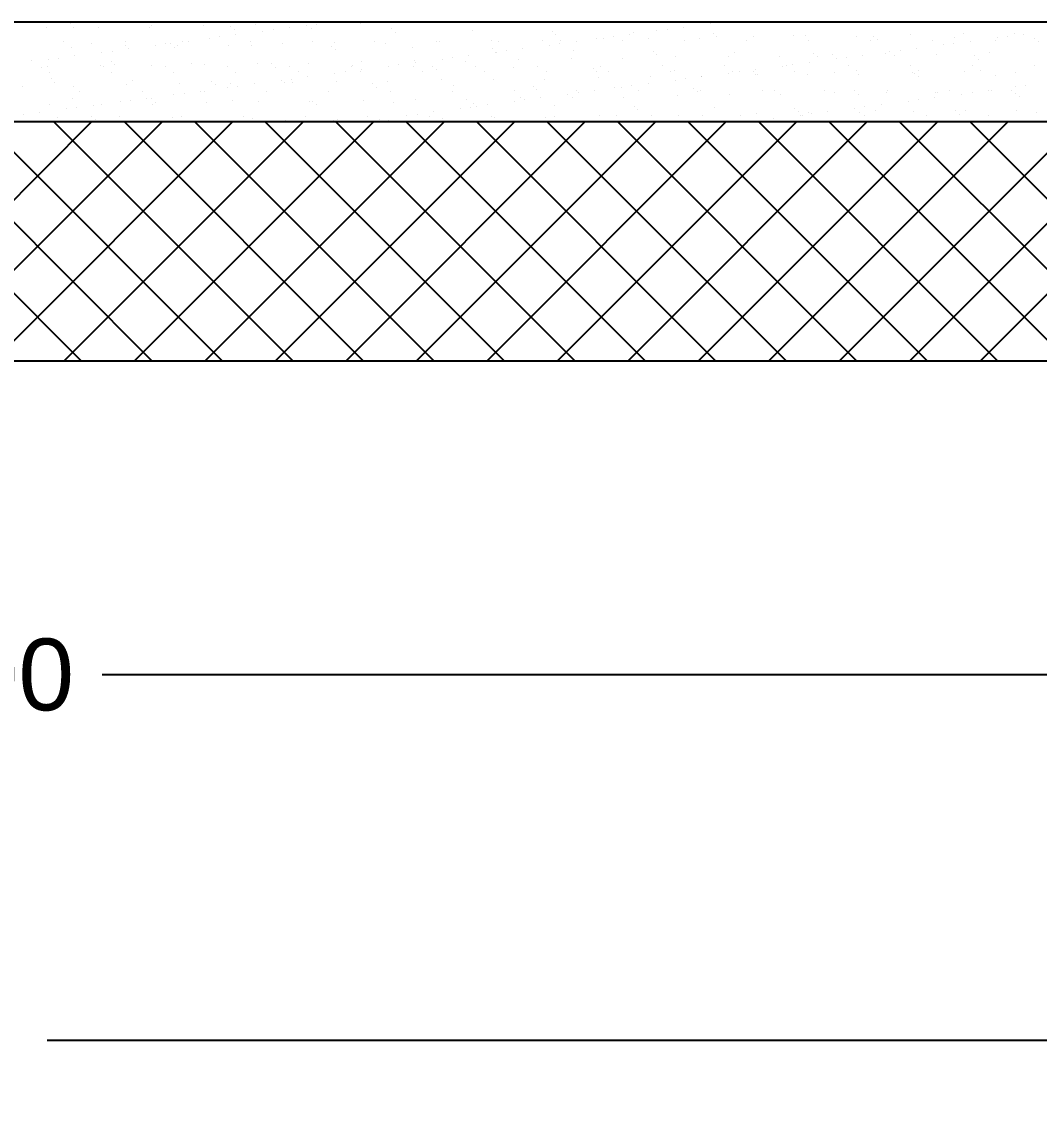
# Model space of a CAD drawing. Header units: metres. Extents: x 668617 to 675126, y 2286318 to 2293677.
# Drawn here: x 672266.887 to 672269.439, y 2287820.062 to 2287822.797 of the extents above; entities that cross this region are included whole.
import ezdxf

# ---------------------------------------------------------------- set-up
doc = ezdxf.new("R2010")
doc.units = ezdxf.units.M
doc.header["$MEASUREMENT"] = 0
doc.layers.add('DMTG_SECCIONES_VIALES', color=250, linetype='Continuous')
doc.styles.get("Standard").update_dxf_attribs({"font": 'arial.ttf'})
doc.dimstyles.get("Standard").update_dxf_attribs({"dimtxt": 0.18, "dimasz": 0.18, "dimexe": 0.18, "dimexo": 0.0625, "dimgap": 0.09, "dimtad": 0, "dimtih": 1, "dimtoh": 1, "dimdec": 4, "dimzin": 0, "dimdsep": 46, "dimtxsty": 'Standard', "dimcen": 0.09, "dimadec": 0, "dimazin": 0, "dimtfac": 1, "dimtdec": 4, "dimtofl": 0, "dimtmove": 0, "dimatfit": 3, "dimfxl": 1, "dimtolj": 1, "dimtzin": 0, "dimarcsym": 0})

# ---------------------------------------------------------------- blocks, each defined once
blk = doc.blocks.new('*D432')
at = {"layer": 'Defpoints', "color": 0, "transparency": 16777216}
for p in [(672259.7035, 2287822.7967), (672273.7035, 2287822.7967), (672273.7035, 2287821.1586)]:
    blk.add_point(p, dxfattribs=at)
at = {"layer": 'DMTG_SECCIONES_VIALES', "color": 0, "lineweight": -2, "transparency": 16777216}
for p, q in [((672259.7035, 2287822.7342), (672259.7035, 2287820.9786)), ((672273.7035, 2287822.7342), (672273.7035, 2287820.9786)), ((672259.8835, 2287821.1586), (672266.3186, 2287821.1586)), ((672273.5235, 2287821.1586), (672267.0885, 2287821.1586))]:
    blk.add_line(p, q, dxfattribs=at)
at = {"layer": 'DMTG_SECCIONES_VIALES', "color": 0, "transparency": 16777216}
for points in [[(672259.8835, 2287821.1886), (672259.8835, 2287821.1286), (672259.7035, 2287821.1586)], [(672273.5235, 2287821.1886), (672273.5235, 2287821.1286), (672273.7035, 2287821.1586)]]:
    blk.add_solid(points, dxfattribs=at)
at = {"layer": 'DMTG_SECCIONES_VIALES', "color": 0, "transparency": 16777216, "insert": (672266.7035, 2287821.1586), "char_height": 0.18, "attachment_point": 5}
blk.add_mtext('\\A1;14.00', dxfattribs=at)
blk = doc.blocks.new('_ArchTick')
at = {"color": 0, "linetype": 'ByBlock', "const_width": 0.15}
blk.add_lwpolyline([(-0.5, -0.5), (0.5, 0.5)], dxfattribs=at)
blk = doc.blocks.new('*D402')
at = {"layer": 'Defpoints', "color": 0, "transparency": 16777216}
for p in [(672246.3035, 2287822.7967), (672286.8035, 2287822.7967), (672286.8035, 2287820.242)]:
    blk.add_point(p, dxfattribs=at)
at = {"layer": 'DMTG_SECCIONES_VIALES', "color": 0, "lineweight": -2, "transparency": 16777216}
for p, q in [((672246.3035, 2287822.7342), (672246.3035, 2287820.062)), ((672286.8035, 2287822.7342), (672286.8035, 2287820.062)), ((672246.3035, 2287820.242), (672266.1565, 2287820.242)), ((672286.8035, 2287820.242), (672266.9506, 2287820.242))]:
    blk.add_line(p, q, dxfattribs=at)
at = {"layer": 'DMTG_SECCIONES_VIALES', "color": 0, "lineweight": -2, "transparency": 16777216, "xscale": 0.18, "yscale": 0.18, "zscale": 0.18, "rotation": 180}
blk.add_blockref('_ArchTick', (672246.3035, 2287820.242), dxfattribs=at)
at = {"layer": 'DMTG_SECCIONES_VIALES', "color": 0, "lineweight": -2, "transparency": 16777216, "xscale": 0.18, "yscale": 0.18, "zscale": 0.18}
blk.add_blockref('_ArchTick', (672286.8035, 2287820.242), dxfattribs=at)
at = {"layer": 'DMTG_SECCIONES_VIALES', "color": 0, "transparency": 16777216, "insert": (672266.5535, 2287820.242), "char_height": 0.18, "attachment_point": 5}
blk.add_mtext('\\A1;40.50', dxfattribs=at)

msp = doc.modelspace()

# ---------------------------------------------------------------- linework, layer by layer
at = {"layer": 'DMTG_SECCIONES_VIALES'}
for p, q in [((672259.70355, 2287822.79673), (672273.70355, 2287822.79673)), ((672259.95355, 2287822.54673), (672273.45355, 2287822.54673)), ((672260.55355, 2287821.94673), (672272.85355, 2287821.94673))]:
    msp.add_line(p, q, dxfattribs=at)
at = {"layer": 'DMTG_SECCIONES_VIALES', "color": 18, "linetype": 'Continuous', "true_color": 0x000000}
for p, q in [((672266.91651, 2287822.79494), (672266.91651, 2287822.79494)), ((672266.94907, 2287822.78131), (672266.94907, 2287822.78131)), ((672267.00823, 2287822.79173), (672267.00823, 2287822.79173)), ((672267.01745, 2287822.78328), (672267.01745, 2287822.78328)), ((672267.07222, 2287822.79522), (672267.07222, 2287822.79522)), ((672267.07995, 2287822.78298), (672267.07995, 2287822.78298)), ((672267.20785, 2287822.78237), (672267.20785, 2287822.78237)), ((672267.21125, 2287822.78731), (672267.21125, 2287822.78731)), ((672267.22792, 2287822.7955), (672267.22792, 2287822.7955)), ((672267.3429, 2287822.78724), (672267.3429, 2287822.78724)), ((672267.38363, 2287822.79579), (672267.38363, 2287822.79579)), ((672267.41133, 2287822.78559), (672267.41133, 2287822.78559)), ((672267.42054, 2287822.77714), (672267.42054, 2287822.77714)), ((672267.47378, 2287822.7889), (672267.47378, 2287822.7889)), ((672267.49132, 2287822.77311), (672267.49132, 2287822.77311)), ((672267.51734, 2287822.77654), (672267.51734, 2287822.77654)), ((672267.53934, 2287822.79607), (672267.53934, 2287822.79607)), ((672267.55799, 2287822.78189), (672267.55799, 2287822.78189)), ((672267.60168, 2287822.78829), (672267.60168, 2287822.78829)), ((672267.61435, 2287822.78117), (672267.61435, 2287822.78117)), ((672267.62591, 2287822.79083), (672267.62591, 2287822.79083)), ((672267.65193, 2287822.79426), (672267.65193, 2287822.79426)), ((672267.69504, 2287822.79635), (672267.69504, 2287822.79635)), ((672267.73673, 2287822.79316), (672267.73673, 2287822.79316)), ((672267.81442, 2287822.77945), (672267.81442, 2287822.77945)), ((672267.85075, 2287822.79664), (672267.85075, 2287822.79664)), ((672267.86761, 2287822.79483), (672267.86761, 2287822.79483)), ((672267.99551, 2287822.79421), (672267.99551, 2287822.79421)), ((672268.01744, 2287822.77503), (672268.01744, 2287822.77503)), ((672268.21751, 2287822.77331), (672268.21751, 2287822.77331)), ((672268.47954, 2287822.77376), (672268.47954, 2287822.77376)), ((672268.50556, 2287822.77718), (672268.50556, 2287822.77718)), ((672268.54621, 2287822.78254), (672268.54621, 2287822.78254)), ((672268.61413, 2287822.79148), (672268.61413, 2287822.79148)), ((672268.64015, 2287822.7949), (672268.64015, 2287822.7949)), ((672269.18323, 2287822.79647), (672269.18323, 2287822.79647)), ((672266.99241, 2287822.74658), (672266.99241, 2287822.74658)), ((672267.14812, 2287822.74687), (672267.14812, 2287822.74687)), ((672267.28881, 2287822.74645), (672267.28881, 2287822.74645)), ((672267.30383, 2287822.74715), (672267.30383, 2287822.74715)), ((672267.35673, 2287822.75539), (672267.35673, 2287822.75539)), ((672267.38275, 2287822.75882), (672267.38275, 2287822.75882)), ((672267.4234, 2287822.76417), (672267.4234, 2287822.76417)), ((672267.45954, 2287822.74743), (672267.45954, 2287822.74743)), ((672267.61524, 2287822.74771), (672267.61524, 2287822.74771)), ((672267.77095, 2287822.748), (672267.77095, 2287822.748)), ((672267.82364, 2287822.771), (672267.82364, 2287822.771)), ((672267.92666, 2287822.74828), (672267.92666, 2287822.74828)), ((672267.93522, 2287822.74795), (672267.93522, 2287822.74795)), ((672268.0661, 2287822.74962), (672268.0661, 2287822.74962)), ((672268.08236, 2287822.74856), (672268.08236, 2287822.74856)), ((672268.194, 2287822.749), (672268.194, 2287822.749)), ((672268.22673, 2287822.76487), (672268.22673, 2287822.76487)), ((672268.23807, 2287822.74885), (672268.23807, 2287822.74885)), ((672268.27703, 2287822.7471), (672268.27703, 2287822.7471)), ((672268.32905, 2287822.75387), (672268.32905, 2287822.75387)), ((672268.34495, 2287822.75604), (672268.34495, 2287822.75604)), ((672268.37097, 2287822.75946), (672268.37097, 2287822.75946)), ((672268.39378, 2287822.74913), (672268.39378, 2287822.74913)), ((672268.41162, 2287822.76482), (672268.41162, 2287822.76482)), ((672268.42054, 2287822.76889), (672268.42054, 2287822.76889)), ((672268.45993, 2287822.75554), (672268.45993, 2287822.75554)), ((672268.54949, 2287822.74941), (672268.54949, 2287822.74941)), ((672268.58783, 2287822.75492), (672268.58783, 2287822.75492)), ((672268.62061, 2287822.76717), (672268.62061, 2287822.76717)), ((672268.62983, 2287822.75873), (672268.62983, 2287822.75873)), ((672268.70519, 2287822.74969), (672268.70519, 2287822.74969)), ((672268.72287, 2287822.75979), (672268.72287, 2287822.75979)), ((672268.82363, 2287822.76275), (672268.82363, 2287822.76275)), ((672268.85375, 2287822.76146), (672268.85375, 2287822.76146)), ((672268.8609, 2287822.74998), (672268.8609, 2287822.74998)), ((672268.98166, 2287822.76085), (672268.98166, 2287822.76085)), ((672269.01661, 2287822.75026), (672269.01661, 2287822.75026)), ((672269.0237, 2287822.76103), (672269.0237, 2287822.76103)), ((672269.03292, 2287822.75259), (672269.03292, 2287822.75259)), ((672269.1167, 2287822.76571), (672269.1167, 2287822.76571)), ((672269.17231, 2287822.75054), (672269.17231, 2287822.75054)), ((672269.22673, 2287822.75661), (672269.22673, 2287822.75661)), ((672269.24758, 2287822.76738), (672269.24758, 2287822.76738)), ((672269.26526, 2287822.74774), (672269.26526, 2287822.74774)), ((672269.32802, 2287822.75083), (672269.32802, 2287822.75083)), ((672269.33317, 2287822.75668), (672269.33317, 2287822.75668)), ((672269.35919, 2287822.76011), (672269.35919, 2287822.76011)), ((672269.37549, 2287822.76677), (672269.37549, 2287822.76677)), ((672269.39984, 2287822.76546), (672269.39984, 2287822.76546)), ((672269.4268, 2287822.75489), (672269.4268, 2287822.75489)), ((672269.43601, 2287822.74645), (672269.43601, 2287822.74645)), ((672267.01251, 2287822.73124), (672267.01251, 2287822.73124)), ((672267.06095, 2287822.74342), (672267.06095, 2287822.74342)), ((672267.08755, 2287822.71996), (672267.08755, 2287822.71996)), ((672267.11358, 2287822.72338), (672267.11358, 2287822.72338)), ((672267.14756, 2287822.7361), (672267.14756, 2287822.7361)), ((672267.15423, 2287822.72873), (672267.15423, 2287822.72873)), ((672267.22214, 2287822.73768), (672267.22214, 2287822.73768)), ((672267.24817, 2287822.7411), (672267.24817, 2287822.7411)), ((672267.26102, 2287822.74171), (672267.26102, 2287822.74171)), ((672267.27024, 2287822.73326), (672267.27024, 2287822.73326)), ((672267.27844, 2287822.73777), (672267.27844, 2287822.73777)), ((672267.40634, 2287822.73716), (672267.40634, 2287822.73716)), ((672267.46404, 2287822.73728), (672267.46404, 2287822.73728)), ((672267.54139, 2287822.74203), (672267.54139, 2287822.74203)), ((672267.66411, 2287822.73557), (672267.66411, 2287822.73557)), ((672267.67227, 2287822.74369), (672267.67227, 2287822.74369)), ((672267.67333, 2287822.72712), (672267.67333, 2287822.72712)), ((672267.80017, 2287822.74308), (672267.80017, 2287822.74308)), ((672267.86714, 2287822.73115), (672267.86714, 2287822.73115)), ((672268.06721, 2287822.72943), (672268.06721, 2287822.72943)), ((672268.07577, 2287822.7206), (672268.07577, 2287822.7206)), ((672268.07642, 2287822.72098), (672268.07642, 2287822.72098)), ((672268.1018, 2287822.72403), (672268.1018, 2287822.72403)), ((672268.14245, 2287822.72938), (672268.14245, 2287822.72938)), ((672268.21036, 2287822.73832), (672268.21036, 2287822.73832)), ((672268.23639, 2287822.74175), (672268.23639, 2287822.74175)), ((672268.27023, 2287822.72501), (672268.27023, 2287822.72501)), ((672268.4703, 2287822.72329), (672268.4703, 2287822.72329)), ((672268.67332, 2287822.71887), (672268.67332, 2287822.71887)), ((672269.06399, 2287822.72124), (672269.06399, 2287822.72124)), ((672269.09002, 2287822.72467), (672269.09002, 2287822.72467)), ((672269.13067, 2287822.73002), (672269.13067, 2287822.73002)), ((672269.19858, 2287822.73896), (672269.19858, 2287822.73896)), ((672269.22461, 2287822.74239), (672269.22461, 2287822.74239)), ((672269.31519, 2287822.7205), (672269.31519, 2287822.7205)), ((672266.91064, 2287822.69954), (672266.91064, 2287822.69954)), ((672266.95296, 2287822.70224), (672266.95296, 2287822.70224)), ((672266.97899, 2287822.70566), (672266.97899, 2287822.70566)), ((672267.01964, 2287822.71102), (672267.01964, 2287822.71102)), ((672267.11071, 2287822.69782), (672267.11071, 2287822.69782)), ((672267.31374, 2287822.6934), (672267.31374, 2287822.6934)), ((672267.34605, 2287822.69089), (672267.34605, 2287822.69089)), ((672267.47693, 2287822.69256), (672267.47693, 2287822.69256)), ((672267.51381, 2287822.69168), (672267.51381, 2287822.69168)), ((672267.60483, 2287822.69195), (672267.60483, 2287822.69195)), ((672267.73988, 2287822.69682), (672267.73988, 2287822.69682)), ((672267.87076, 2287822.69848), (672267.87076, 2287822.69848)), ((672267.87327, 2287822.69394), (672267.87327, 2287822.69394)), ((672267.94118, 2287822.70288), (672267.94118, 2287822.70288)), ((672267.96721, 2287822.70631), (672267.96721, 2287822.70631)), ((672267.99866, 2287822.69787), (672267.99866, 2287822.69787)), ((672268.00786, 2287822.71166), (672268.00786, 2287822.71166)), ((672268.13371, 2287822.70274), (672268.13371, 2287822.70274)), ((672268.26459, 2287822.70441), (672268.26459, 2287822.70441)), ((672268.39249, 2287822.70379), (672268.39249, 2287822.70379)), ((672268.47952, 2287822.71484), (672268.47952, 2287822.71484)), ((672268.52753, 2287822.70866), (672268.52753, 2287822.70866)), ((672268.65841, 2287822.71033), (672268.65841, 2287822.71033)), ((672268.78632, 2287822.70971), (672268.78632, 2287822.70971)), ((672268.86149, 2287822.69458), (672268.86149, 2287822.69458)), ((672268.8734, 2287822.71715), (672268.8734, 2287822.71715)), ((672268.88261, 2287822.7087), (672268.88261, 2287822.7087)), ((672268.92136, 2287822.71458), (672268.92136, 2287822.71458)), ((672268.9294, 2287822.70353), (672268.9294, 2287822.70353)), ((672268.95543, 2287822.70695), (672268.95543, 2287822.70695)), ((672268.99608, 2287822.7123), (672268.99608, 2287822.7123)), ((672269.05224, 2287822.71625), (672269.05224, 2287822.71625)), ((672269.07642, 2287822.71273), (672269.07642, 2287822.71273)), ((672269.18015, 2287822.71564), (672269.18015, 2287822.71564)), ((672269.27649, 2287822.71101), (672269.27649, 2287822.71101)), ((672269.28571, 2287822.70256), (672269.28571, 2287822.70256)), ((672266.93581, 2287822.68317), (672266.93581, 2287822.68317)), ((672266.95222, 2287822.68497), (672266.95222, 2287822.68497)), ((672266.95689, 2287822.66973), (672266.95689, 2287822.66973)), ((672267.0831, 2287822.68664), (672267.0831, 2287822.68664)), ((672267.09151, 2287822.68345), (672267.09151, 2287822.68345)), ((672267.1126, 2287822.67002), (672267.1126, 2287822.67002)), ((672267.11993, 2287822.68938), (672267.11993, 2287822.68938)), ((672267.211, 2287822.68603), (672267.211, 2287822.68603)), ((672267.24722, 2287822.68373), (672267.24722, 2287822.68373)), ((672267.2683, 2287822.6703), (672267.2683, 2287822.6703)), ((672267.40293, 2287822.68402), (672267.40293, 2287822.68402)), ((672267.42401, 2287822.67058), (672267.42401, 2287822.67058)), ((672267.52302, 2287822.68324), (672267.52302, 2287822.68324)), ((672267.55863, 2287822.6843), (672267.55863, 2287822.6843)), ((672267.57972, 2287822.67087), (672267.57972, 2287822.67087)), ((672267.67201, 2287822.66744), (672267.67201, 2287822.66744)), ((672267.69803, 2287822.67087), (672267.69803, 2287822.67087)), ((672267.71434, 2287822.68458), (672267.71434, 2287822.68458)), ((672267.71683, 2287822.68726), (672267.71683, 2287822.68726)), ((672267.73543, 2287822.67115), (672267.73543, 2287822.67115)), ((672267.73868, 2287822.67622), (672267.73868, 2287822.67622)), ((672267.80659, 2287822.68516), (672267.80659, 2287822.68516)), ((672267.83262, 2287822.68859), (672267.83262, 2287822.68859)), ((672267.87005, 2287822.68486), (672267.87005, 2287822.68486)), ((672267.89113, 2287822.67143), (672267.89113, 2287822.67143)), ((672267.9169, 2287822.68554), (672267.9169, 2287822.68554)), ((672267.92612, 2287822.6771), (672267.92612, 2287822.6771)), ((672268.02576, 2287822.68515), (672268.02576, 2287822.68515)), ((672268.04684, 2287822.67171), (672268.04684, 2287822.67171)), ((672268.11992, 2287822.68112), (672268.11992, 2287822.68112)), ((672268.18146, 2287822.68543), (672268.18146, 2287822.68543)), ((672268.20255, 2287822.672), (672268.20255, 2287822.672)), ((672268.32, 2287822.6794), (672268.32, 2287822.6794)), ((672268.32921, 2287822.67096), (672268.32921, 2287822.67096)), ((672268.33717, 2287822.68571), (672268.33717, 2287822.68571)), ((672268.35825, 2287822.67228), (672268.35825, 2287822.67228)), ((672268.49288, 2287822.686), (672268.49288, 2287822.686)), ((672268.51396, 2287822.67256), (672268.51396, 2287822.67256)), ((672268.52302, 2287822.67498), (672268.52302, 2287822.67498)), ((672268.64858, 2287822.68628), (672268.64858, 2287822.68628)), ((672268.66023, 2287822.66809), (672268.66023, 2287822.66809)), ((672268.66967, 2287822.67285), (672268.66967, 2287822.67285)), ((672268.68625, 2287822.67151), (672268.68625, 2287822.67151)), ((672268.72309, 2287822.67326), (672268.72309, 2287822.67326)), ((672268.72602, 2287822.66345), (672268.72602, 2287822.66345)), ((672268.7269, 2287822.67687), (672268.7269, 2287822.67687)), ((672268.73231, 2287822.66482), (672268.73231, 2287822.66482)), ((672268.79481, 2287822.68581), (672268.79481, 2287822.68581)), ((672268.80429, 2287822.68656), (672268.80429, 2287822.68656)), ((672268.82084, 2287822.68923), (672268.82084, 2287822.68923)), ((672268.82538, 2287822.67313), (672268.82538, 2287822.67313)), ((672268.8569, 2287822.66512), (672268.8569, 2287822.66512)), ((672268.92611, 2287822.66884), (672268.92611, 2287822.66884)), ((672268.96, 2287822.68684), (672268.96, 2287822.68684)), ((672268.98108, 2287822.67341), (672268.98108, 2287822.67341)), ((672268.98481, 2287822.6645), (672268.98481, 2287822.6645)), ((672269.11571, 2287822.68713), (672269.11571, 2287822.68713)), ((672269.11985, 2287822.66937), (672269.11985, 2287822.66937)), ((672269.12618, 2287822.66712), (672269.12618, 2287822.66712)), ((672269.13679, 2287822.6737), (672269.13679, 2287822.6737)), ((672269.25073, 2287822.67104), (672269.25073, 2287822.67104)), ((672269.27141, 2287822.68741), (672269.27141, 2287822.68741)), ((672269.2925, 2287822.67398), (672269.2925, 2287822.67398)), ((672269.37864, 2287822.67043), (672269.37864, 2287822.67043)), ((672269.42712, 2287822.68769), (672269.42712, 2287822.68769)), ((672266.96041, 2287822.65394), (672266.96041, 2287822.65394)), ((672266.96962, 2287822.64549), (672266.96962, 2287822.64549)), ((672267.15071, 2287822.63976), (672267.15071, 2287822.63976)), ((672267.16343, 2287822.64952), (672267.16343, 2287822.64952)), ((672267.28159, 2287822.64143), (672267.28159, 2287822.64143)), ((672267.3635, 2287822.6478), (672267.3635, 2287822.6478)), ((672267.37272, 2287822.63935), (672267.37272, 2287822.63935)), ((672267.40949, 2287822.64082), (672267.40949, 2287822.64082)), ((672267.4695, 2287822.64078), (672267.4695, 2287822.64078)), ((672267.53742, 2287822.64972), (672267.53742, 2287822.64972)), ((672267.54454, 2287822.64568), (672267.54454, 2287822.64568)), ((672267.56344, 2287822.65315), (672267.56344, 2287822.65315)), ((672267.56652, 2287822.64338), (672267.56652, 2287822.64338)), ((672267.60409, 2287822.6585), (672267.60409, 2287822.6585)), ((672267.67542, 2287822.64735), (672267.67542, 2287822.64735)), ((672267.7666, 2287822.64166), (672267.7666, 2287822.64166)), ((672267.80332, 2287822.64674), (672267.80332, 2287822.64674)), ((672267.93837, 2287822.65161), (672267.93837, 2287822.65161)), ((672267.96962, 2287822.63724), (672267.96962, 2287822.63724)), ((672268.06925, 2287822.65327), (672268.06925, 2287822.65327)), ((672268.19715, 2287822.65266), (672268.19715, 2287822.65266)), ((672268.3322, 2287822.65753), (672268.3322, 2287822.65753)), ((672268.41707, 2287822.63608), (672268.41707, 2287822.63608)), ((672268.45772, 2287822.64143), (672268.45772, 2287822.64143)), ((672268.46307, 2287822.6592), (672268.46307, 2287822.6592)), ((672268.52564, 2287822.65037), (672268.52564, 2287822.65037)), ((672268.55166, 2287822.6538), (672268.55166, 2287822.6538)), ((672268.59098, 2287822.65858), (672268.59098, 2287822.65858)), ((672268.59231, 2287822.65915), (672268.59231, 2287822.65915)), ((672269.1354, 2287822.65868), (672269.1354, 2287822.65868)), ((672269.32921, 2287822.6627), (672269.32921, 2287822.6627)), ((672269.40529, 2287822.63672), (672269.40529, 2287822.63672)), ((672266.88776, 2287822.63551), (672266.88776, 2287822.63551)), ((672267.01566, 2287822.6349), (672267.01566, 2287822.6349)), ((672267.0328, 2287822.62138), (672267.0328, 2287822.62138)), ((672267.1885, 2287822.62166), (672267.1885, 2287822.62166)), ((672267.26824, 2287822.61429), (672267.26824, 2287822.61429)), ((672267.29427, 2287822.61771), (672267.29427, 2287822.61771)), ((672267.33491, 2287822.62306), (672267.33491, 2287822.62306)), ((672267.34421, 2287822.62194), (672267.34421, 2287822.62194)), ((672267.40283, 2287822.63201), (672267.40283, 2287822.63201)), ((672267.42885, 2287822.63543), (672267.42885, 2287822.63543)), ((672267.49992, 2287822.62223), (672267.49992, 2287822.62223)), ((672267.65562, 2287822.62251), (672267.65562, 2287822.62251)), ((672267.77581, 2287822.63321), (672267.77581, 2287822.63321)), ((672267.81133, 2287822.62279), (672267.81133, 2287822.62279)), ((672267.96704, 2287822.62307), (672267.96704, 2287822.62307)), ((672268.12275, 2287822.62336), (672268.12275, 2287822.62336)), ((672268.16969, 2287822.63552), (672268.16969, 2287822.63552)), ((672268.17891, 2287822.62707), (672268.17891, 2287822.62707)), ((672268.25646, 2287822.61493), (672268.25646, 2287822.61493)), ((672268.27845, 2287822.62364), (672268.27845, 2287822.62364)), ((672268.28249, 2287822.61836), (672268.28249, 2287822.61836)), ((672268.32313, 2287822.62371), (672268.32313, 2287822.62371)), ((672268.37271, 2287822.6311), (672268.37271, 2287822.6311)), ((672268.39105, 2287822.63265), (672268.39105, 2287822.63265)), ((672268.43416, 2287822.62392), (672268.43416, 2287822.62392)), ((672268.53068, 2287822.61232), (672268.53068, 2287822.61232)), ((672268.57278, 2287822.62938), (672268.57278, 2287822.62938)), ((672268.582, 2287822.62094), (672268.582, 2287822.62094)), ((672268.58987, 2287822.62421), (672268.58987, 2287822.62421)), ((672268.66156, 2287822.61399), (672268.66156, 2287822.61399)), ((672268.74557, 2287822.62449), (672268.74557, 2287822.62449)), ((672268.77581, 2287822.62496), (672268.77581, 2287822.62496)), ((672268.78947, 2287822.61337), (672268.78947, 2287822.61337)), ((672268.90128, 2287822.62477), (672268.90128, 2287822.62477)), ((672268.92451, 2287822.61824), (672268.92451, 2287822.61824)), ((672268.97588, 2287822.62324), (672268.97588, 2287822.62324)), ((672268.98509, 2287822.6148), (672268.98509, 2287822.6148)), ((672269.05539, 2287822.61991), (672269.05539, 2287822.61991)), ((672269.05699, 2287822.62506), (672269.05699, 2287822.62506)), ((672269.1789, 2287822.61882), (672269.1789, 2287822.61882)), ((672269.1833, 2287822.61929), (672269.1833, 2287822.61929)), ((672269.2127, 2287822.62534), (672269.2127, 2287822.62534)), ((672269.24468, 2287822.61558), (672269.24468, 2287822.61558)), ((672269.27071, 2287822.619), (672269.27071, 2287822.619)), ((672269.31135, 2287822.62435), (672269.31135, 2287822.62435)), ((672269.31834, 2287822.62416), (672269.31834, 2287822.62416)), ((672269.3684, 2287822.62562), (672269.3684, 2287822.62562)), ((672269.37897, 2287822.6171), (672269.37897, 2287822.6171)), ((672269.37927, 2287822.63329), (672269.37927, 2287822.63329)), ((672269.38819, 2287822.60866), (672269.38819, 2287822.60866)), ((672266.95537, 2287822.58863), (672266.95537, 2287822.58863)), ((672267.01312, 2287822.60563), (672267.01312, 2287822.60563)), ((672267.02509, 2287822.58228), (672267.02509, 2287822.58228)), ((672267.06574, 2287822.58763), (672267.06574, 2287822.58763)), ((672267.08625, 2287822.5903), (672267.08625, 2287822.5903)), ((672267.13365, 2287822.59657), (672267.13365, 2287822.59657)), ((672267.15968, 2287822.59999), (672267.15968, 2287822.59999)), ((672267.20033, 2287822.60535), (672267.20033, 2287822.60535)), ((672267.2132, 2287822.60391), (672267.2132, 2287822.60391)), ((672267.21415, 2287822.58969), (672267.21415, 2287822.58969)), ((672267.22241, 2287822.59547), (672267.22241, 2287822.59547)), ((672267.3492, 2287822.59455), (672267.3492, 2287822.59455)), ((672267.41622, 2287822.59949), (672267.41622, 2287822.59949)), ((672267.48008, 2287822.59622), (672267.48008, 2287822.59622)), ((672267.60798, 2287822.59561), (672267.60798, 2287822.59561)), ((672267.61629, 2287822.59778), (672267.61629, 2287822.59778)), ((672267.62551, 2287822.58933), (672267.62551, 2287822.58933)), ((672267.74303, 2287822.60047), (672267.74303, 2287822.60047)), ((672267.81931, 2287822.59335), (672267.81931, 2287822.59335)), ((672267.87391, 2287822.60214), (672267.87391, 2287822.60214)), ((672268.00181, 2287822.60153), (672268.00181, 2287822.60153)), ((672268.01331, 2287822.58292), (672268.01331, 2287822.58292)), ((672268.01938, 2287822.59164), (672268.01938, 2287822.59164)), ((672268.0286, 2287822.58319), (672268.0286, 2287822.58319)), ((672268.05396, 2287822.58827), (672268.05396, 2287822.58827)), ((672268.12187, 2287822.59721), (672268.12187, 2287822.59721)), ((672268.13686, 2287822.6064), (672268.13686, 2287822.6064)), ((672268.1479, 2287822.60064), (672268.1479, 2287822.60064)), ((672268.18855, 2287822.60599), (672268.18855, 2287822.60599)), ((672268.22241, 2287822.58721), (672268.22241, 2287822.58721)), ((672268.26774, 2287822.60806), (672268.26774, 2287822.60806)), ((672268.39564, 2287822.60745), (672268.39564, 2287822.60745)), ((672268.42248, 2287822.5855), (672268.42248, 2287822.5855)), ((672269.00153, 2287822.58356), (672269.00153, 2287822.58356)), ((672269.04218, 2287822.58892), (672269.04218, 2287822.58892)), ((672269.11009, 2287822.59786), (672269.11009, 2287822.59786)), ((672269.13612, 2287822.60128), (672269.13612, 2287822.60128)), ((672269.17677, 2287822.60663), (672269.17677, 2287822.60663)), ((672266.8905, 2287822.56456), (672266.8905, 2287822.56456)), ((672266.93115, 2287822.56991), (672266.93115, 2287822.56991)), ((672266.97619, 2287822.55796), (672266.97619, 2287822.55796)), ((672266.99906, 2287822.57885), (672266.99906, 2287822.57885)), ((672267.06289, 2287822.56003), (672267.06289, 2287822.56003)), ((672267.13189, 2287822.55824), (672267.13189, 2287822.55824)), ((672267.26591, 2287822.55561), (672267.26591, 2287822.55561)), ((672267.2876, 2287822.55853), (672267.2876, 2287822.55853)), ((672267.44331, 2287822.55881), (672267.44331, 2287822.55881)), ((672267.46598, 2287822.55389), (672267.46598, 2287822.55389)), ((672267.59902, 2287822.55909), (672267.59902, 2287822.55909)), ((672267.75472, 2287822.55938), (672267.75472, 2287822.55938)), ((672267.85269, 2287822.56177), (672267.85269, 2287822.56177)), ((672267.87872, 2287822.5652), (672267.87872, 2287822.5652)), ((672267.91043, 2287822.55966), (672267.91043, 2287822.55966)), ((672267.91937, 2287822.57055), (672267.91937, 2287822.57055)), ((672267.94152, 2287822.55526), (672267.94152, 2287822.55526)), ((672267.98728, 2287822.57949), (672267.98728, 2287822.57949)), ((672268.06614, 2287822.55994), (672268.06614, 2287822.55994)), ((672268.0724, 2287822.55693), (672268.0724, 2287822.55693)), ((672268.2003, 2287822.55632), (672268.2003, 2287822.55632)), ((672268.22184, 2287822.56022), (672268.22184, 2287822.56022)), ((672268.33534, 2287822.56119), (672268.33534, 2287822.56119)), ((672268.37755, 2287822.56051), (672268.37755, 2287822.56051)), ((672268.43169, 2287822.57705), (672268.43169, 2287822.57705)), ((672268.46622, 2287822.56285), (672268.46622, 2287822.56285)), ((672268.53326, 2287822.56079), (672268.53326, 2287822.56079)), ((672268.59413, 2287822.56224), (672268.59413, 2287822.56224)), ((672268.6255, 2287822.58108), (672268.6255, 2287822.58108)), ((672268.68897, 2287822.56107), (672268.68897, 2287822.56107)), ((672268.72917, 2287822.56711), (672268.72917, 2287822.56711)), ((672268.82557, 2287822.57936), (672268.82557, 2287822.57936)), ((672268.83479, 2287822.57091), (672268.83479, 2287822.57091)), ((672268.84091, 2287822.56242), (672268.84091, 2287822.56242)), ((672268.84467, 2287822.56136), (672268.84467, 2287822.56136)), ((672268.86005, 2287822.56878), (672268.86005, 2287822.56878)), ((672268.86694, 2287822.56584), (672268.86694, 2287822.56584)), ((672268.90759, 2287822.5712), (672268.90759, 2287822.5712)), ((672268.9755, 2287822.58014), (672268.9755, 2287822.58014)), ((672268.98796, 2287822.56816), (672268.98796, 2287822.56816)), ((672269.00038, 2287822.56164), (672269.00038, 2287822.56164)), ((672269.02859, 2287822.57494), (672269.02859, 2287822.57494)), ((672269.123, 2287822.57303), (672269.123, 2287822.57303)), ((672269.15609, 2287822.56192), (672269.15609, 2287822.56192)), ((672269.22867, 2287822.57322), (672269.22867, 2287822.57322)), ((672269.23788, 2287822.56477), (672269.23788, 2287822.56477)), ((672269.25388, 2287822.5747), (672269.25388, 2287822.5747)), ((672269.31179, 2287822.56221), (672269.31179, 2287822.56221)), ((672269.38179, 2287822.57408), (672269.38179, 2287822.57408)), ((672269.43169, 2287822.5688), (672269.43169, 2287822.5688)), ((672267.07211, 2287822.55159), (672267.07211, 2287822.55159)), ((672267.54769, 2287822.54934), (672267.54769, 2287822.54934)), ((672267.669, 2287822.54947), (672267.669, 2287822.54947)), ((672267.67857, 2287822.55101), (672267.67857, 2287822.55101)), ((672267.74413, 2287822.54748), (672267.74413, 2287822.54748)), ((672267.78478, 2287822.55283), (672267.78478, 2287822.55283)), ((672267.80647, 2287822.5504), (672267.80647, 2287822.5504)), ((672267.86908, 2287822.54775), (672267.86908, 2287822.54775)), ((672268.24293, 2287822.54679), (672268.24293, 2287822.54679)), ((672268.39864, 2287822.54708), (672268.39864, 2287822.54708)), ((672268.55434, 2287822.54736), (672268.55434, 2287822.54736)), ((672268.71005, 2287822.54764), (672268.71005, 2287822.54764)), ((672268.73235, 2287822.54813), (672268.73235, 2287822.54813)), ((672268.773, 2287822.55348), (672268.773, 2287822.55348)), ((672268.86576, 2287822.54792), (672268.86576, 2287822.54792)), ((672269.02146, 2287822.54821), (672269.02146, 2287822.54821)), ((672269.17717, 2287822.54849), (672269.17717, 2287822.54849)), ((672269.33288, 2287822.54877), (672269.33288, 2287822.54877))]:
    msp.add_line(p, q, dxfattribs=at)
at = {"layer": 'DMTG_SECCIONES_VIALES', "color": 252, "linetype": 'Continuous', "true_color": 0x939598}
for p, q in [((672267.03614, 2287821.94673), (672266.43614, 2287822.54673)), ((672266.46283, 2287821.94673), (672267.06283, 2287822.54673)), ((672267.21292, 2287821.94673), (672266.61292, 2287822.54673)), ((672266.63961, 2287821.94673), (672267.23961, 2287822.54673)), ((672267.38969, 2287821.94673), (672266.78969, 2287822.54673)), ((672266.81639, 2287821.94673), (672267.41639, 2287822.54673)), ((672267.56647, 2287821.94673), (672266.96647, 2287822.54673)), ((672266.99316, 2287821.94673), (672267.59316, 2287822.54673)), ((672267.74325, 2287821.94673), (672267.14325, 2287822.54673)), ((672267.16994, 2287821.94673), (672267.76994, 2287822.54673)), ((672267.92002, 2287821.94673), (672267.32002, 2287822.54673)), ((672267.34672, 2287821.94673), (672267.94672, 2287822.54673)), ((672268.0968, 2287821.94673), (672267.4968, 2287822.54673)), ((672267.52349, 2287821.94673), (672268.12349, 2287822.54673)), ((672268.27358, 2287821.94673), (672267.67358, 2287822.54673)), ((672267.70027, 2287821.94673), (672268.30027, 2287822.54673)), ((672268.45035, 2287821.94673), (672267.85035, 2287822.54673)), ((672267.87705, 2287821.94673), (672268.47705, 2287822.54673)), ((672268.62713, 2287821.94673), (672268.02713, 2287822.54673)), ((672268.05382, 2287821.94673), (672268.65382, 2287822.54673)), ((672268.80391, 2287821.94673), (672268.20391, 2287822.54673)), ((672268.2306, 2287821.94673), (672268.8306, 2287822.54673)), ((672268.98068, 2287821.94673), (672268.38068, 2287822.54673)), ((672268.40738, 2287821.94673), (672269.00738, 2287822.54673)), ((672269.15746, 2287821.94673), (672268.55746, 2287822.54673)), ((672268.58415, 2287821.94673), (672269.18415, 2287822.54673)), ((672269.33424, 2287821.94673), (672268.73424, 2287822.54673)), ((672268.76093, 2287821.94673), (672269.36093, 2287822.54673)), ((672269.51101, 2287821.94673), (672268.91101, 2287822.54673)), ((672268.93771, 2287821.94673), (672269.53771, 2287822.54673)), ((672269.68779, 2287821.94673), (672269.08779, 2287822.54673)), ((672269.11448, 2287821.94673), (672269.71448, 2287822.54673)), ((672269.86457, 2287821.94673), (672269.26457, 2287822.54673)), ((672269.29126, 2287821.94673), (672269.89126, 2287822.54673))]:
    msp.add_line(p, q, dxfattribs=at)

# ---------------------------------------------------------------- dimensions: what is measured, and where the dimension line sits
at = {"layer": 'DMTG_SECCIONES_VIALES'}
dim = msp.add_linear_dim(base=(672286.80355, 2287820.242), p1=(672246.30355, 2287822.79673), p2=(672286.80355, 2287822.79673), dimstyle='Standard', override={"dimdec": 2, "dimblk1": 'ArchTick', "dimblk2": 'ArchTick', "dimsah": 1}, dxfattribs=at)
dim.commit()
dim.dimension.update_dxf_attribs({"geometry": '*D402', "text_midpoint": (672266.55355, 2287820.242)})
dim = msp.add_linear_dim(base=(672273.70355, 2287821.15857), p1=(672259.70355, 2287822.79673), p2=(672273.70355, 2287822.79673), dimstyle='Standard', override={"dimdec": 2}, dxfattribs=at)
dim.commit()
dim.dimension.update_dxf_attribs({"geometry": '*D432', "text_midpoint": (672266.70355, 2287821.15857), "dimtype": 160})

doc.saveas('drawing.dxf')
